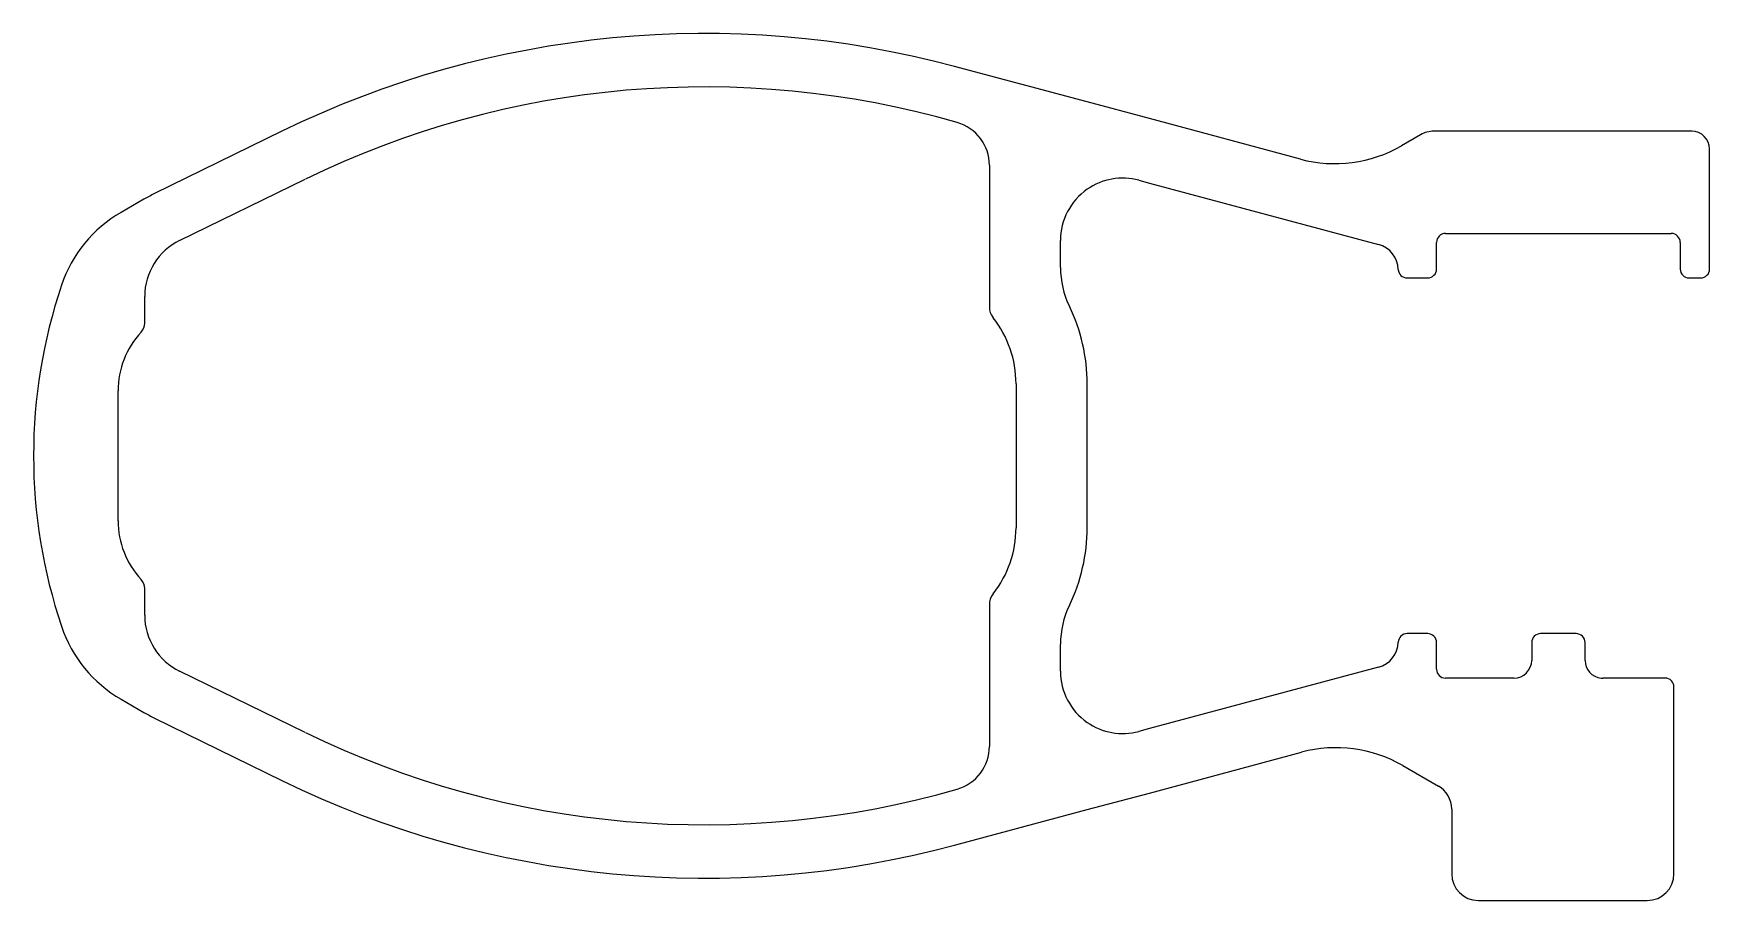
# Model space of a CAD drawing. Extents: x 3241 to 3429, y 1603 to 1700.
import ezdxf

# ---------------------------------------------------------------- set-up
doc = ezdxf.new("R2010")
doc.units = 0
doc.layers.get('0').update_dxf_attribs({"linetype": 'CONTINUOUS'})

msp = doc.modelspace()

# ---------------------------------------------------------------- linework, layer by layer
for p, q in [((3359.41, 1692.74), (3344.49, 1696.74)), ((3366.41, 1690.86), (3359.41, 1692.74)), ((3383.39, 1686.31), (3366.41, 1690.86)), ((3268.84, 1689.45), (3254.51, 1682.43)), ((3396.91, 1689.05), (3394.77, 1687.81)), ((3417.2, 1689.45), (3398.41, 1689.45)), ((3427.41, 1689.45), (3417.2, 1689.45)), ((3429.41, 1673.95), (3429.41, 1687.45)), ((3348.41, 1685.62), (3348.41, 1669.71)), ((3257.34, 1677.17), (3271.47, 1684.06)), ((3365.22, 1683.93), (3366.41, 1683.62)), ((3366.41, 1683.62), (3392.18, 1676.71)), ((3253.32, 1681.79), (3250.76, 1680.32)), ((3399.71, 1677.95), (3425.11, 1677.95)), ((3356.41, 1674.12), (3356.41, 1677.17)), ((3398.71, 1673.95), (3398.71, 1676.95)), ((3426.11, 1676.95), (3426.11, 1673.95)), ((3395.4, 1672.95), (3397.71, 1672.95)), ((3427.11, 1672.95), (3428.41, 1672.95)), ((3253.41, 1667.87), (3253.41, 1670.87)), ((3351.41, 1661.05), (3351.41, 1644.85)), ((3359.41, 1644.85), (3359.41, 1661.05)), ((3250.41, 1645.65), (3250.41, 1660.25)), ((3253.41, 1635.02), (3253.41, 1638.02)), ((3348.41, 1636.19), (3348.41, 1620.28)), ((3397.71, 1632.95), (3395.4, 1632.95)), ((3414.41, 1632.95), (3410.41, 1632.95)), ((3356.41, 1628.72), (3356.41, 1631.77)), ((3398.71, 1628.95), (3398.71, 1631.95)), ((3409.41, 1631.95), (3409.41, 1629.95)), ((3415.41, 1629.95), (3415.41, 1631.95)), ((3271.47, 1621.84), (3257.34, 1628.73)), ((3392.18, 1629.19), (3366.41, 1622.28)), ((3407.41, 1627.95), (3399.71, 1627.95)), ((3424.41, 1627.95), (3417.41, 1627.95)), ((3425.41, 1605.95), (3425.41, 1626.95)), ((3250.76, 1625.58), (3253.32, 1624.1)), ((3254.51, 1623.46), (3268.84, 1616.44)), ((3366.41, 1622.28), (3365.22, 1621.96)), ((3366.41, 1615.03), (3383.53, 1619.62)), ((3394.91, 1618.12), (3398.91, 1615.81)), ((3359.41, 1613.16), (3366.41, 1615.03)), ((3344.49, 1609.16), (3359.41, 1613.16)), ((3400.41, 1613.22), (3400.41, 1605.95)), ((3403.41, 1602.95), (3417.2, 1602.95)), ((3417.2, 1602.95), (3422.41, 1602.95))]:
    msp.add_line(p, q)
for centre, radius, start, end in [((3316.41, 1591.93), 108.5, 75, 116), ((3316.41, 1591.93), 102.5, 73.9234, 116), ((3343.41, 1685.62), 5, 0, 73.9234), ((3398.41, 1686.45), 3, 90, 120), ((3427.41, 1687.45), 2, 0, 90), ((3387.27, 1700.8), 15, 255, 300), ((3363.41, 1677.17), 7, 75, 124.8499), ((3263.32, 1664.47), 20, 116.1091, 120), ((3363.41, 1677.17), 7, 124.8499, 180), ((3258.26, 1667.33), 15, 120, 161.3628), ((3399.71, 1676.95), 1, 90, 180), ((3425.11, 1676.95), 1, 360, 90), ((3260.41, 1670.87), 7, 116, 180), ((3391.41, 1673.81), 3, 1.9488, 75), ((3366.41, 1674.12), 10, 180, 205.8419), ((3395.4, 1673.95), 1, 181.9488, 270), ((3397.71, 1673.95), 1, 270, 360), ((3427.11, 1673.95), 1, 180, 270), ((3428.41, 1673.95), 1, 270, 0), ((3300.91, 1652.95), 60, 161.3628, 198.6372), ((3350.41, 1669.71), 2, 180, 218.2132), ((3339.41, 1661.05), 12, 0, 38.2132), ((3339.41, 1661.05), 20, 0, 25.8419), ((3260.1, 1660.25), 9.69, 137.0511, 180), ((3251.91, 1667.87), 1.5, 317.0511, 360), ((3260.1, 1645.65), 9.69, 180, 222.9489), ((3339.41, 1644.85), 12, 321.7868, 0), ((3339.41, 1644.85), 20, 334.1581, 360), ((3251.91, 1638.02), 1.5, 0, 42.9489), ((3350.41, 1636.19), 2, 141.7868, 180), ((3260.41, 1635.02), 7, 180, 244), ((3366.41, 1631.77), 10, 154.1581, 180), ((3258.26, 1638.57), 15, 198.6372, 240), ((3395.4, 1631.95), 1, 90, 178.0512), ((3397.71, 1631.95), 1, 0, 90), ((3410.41, 1631.95), 1, 90, 180), ((3414.41, 1631.95), 1, 0, 90), ((3391.41, 1632.08), 3, 285, 358.0512), ((3363.41, 1628.72), 7, 180, 235.1501), ((3399.71, 1628.95), 1, 180, 270), ((3407.41, 1629.95), 2, 270, 0), ((3417.41, 1629.95), 2, 180, 264.2317), ((3417.41, 1629.95), 2, 264.2317, 270), ((3424.41, 1626.95), 1, 0, 90), ((3263.32, 1641.42), 20, 240, 243.8909), ((3316.41, 1713.96), 102.5, 244, 286.0766), ((3363.41, 1628.72), 7, 235.1501, 285), ((3343.41, 1620.28), 5, 286.0766, 0), ((3387.41, 1605.13), 15, 60, 105), ((3316.41, 1713.96), 108.5, 244, 285), ((3397.41, 1613.22), 3, 360, 60), ((3403.41, 1605.95), 3, 180, 270), ((3422.41, 1605.95), 3, 270, 0)]:
    msp.add_arc(centre, radius, start, end)

doc.saveas('drawing.dxf')
